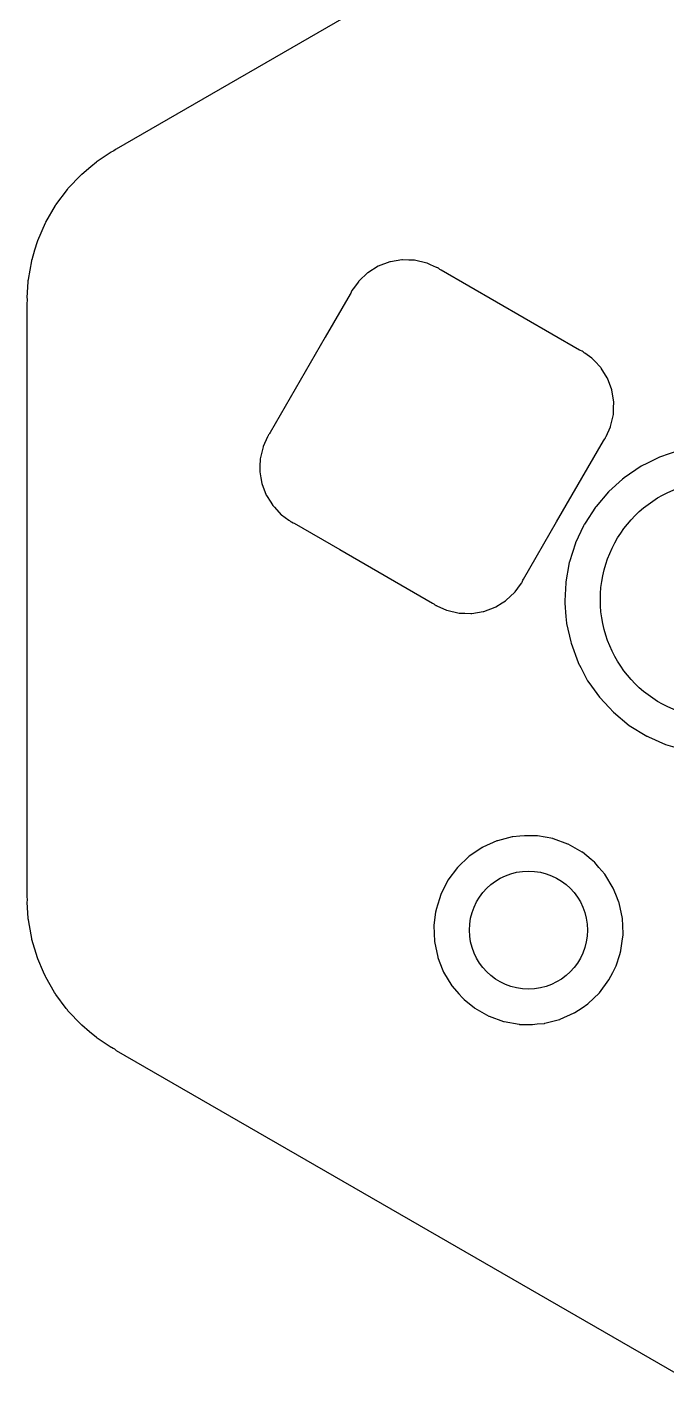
# Model space of a CAD drawing. Extents: x 189 to 319, y -167 to -61.
# Drawn here: x 188.78 to 197.99, y -160.4 to -140.83 of the extents above; entities that cross this region are included whole.
import ezdxf

# ---------------------------------------------------------------- set-up
doc = ezdxf.new("R2010")
doc.units = 0
doc.layers.add('BLACK', color=7, linetype='CONTINUOUS')

msp = doc.modelspace()

# ---------------------------------------------------------------- linework, layer by layer
at = {"layer": 'BLACK', "linetype": 'CONTINUOUS'}
for p, q in [((190.067, -142.583), (197.728, -138.159)), ((189.788, -142.762), (189.989, -142.63)), ((189.989, -142.63), (190.012, -142.618)), ((190.012, -142.618), (190.021, -142.615)), ((190.021, -142.615), (190.028, -142.609)), ((190.028, -142.609), (190.046, -142.596)), ((190.028, -142.609), (190.028, -142.609)), ((190.046, -142.596), (190.06, -142.586)), ((190.06, -142.586), (190.067, -142.583)), ((189.565, -142.948), (189.693, -142.841)), ((189.693, -142.841), (189.776, -142.771)), ((189.776, -142.771), (189.788, -142.762)), ((189.366, -143.158), (189.555, -142.958)), ((189.555, -142.958), (189.565, -142.948)), ((189.192, -143.39), (189.357, -143.169)), ((189.357, -143.169), (189.366, -143.158)), ((189.047, -143.641), (189.184, -143.402)), ((189.184, -143.402), (189.192, -143.39)), ((188.931, -143.906), (189.04, -143.654)), ((189.04, -143.654), (189.047, -143.641)), ((188.848, -144.181), (188.89, -144.042)), ((188.89, -144.042), (188.926, -143.92)), ((188.926, -143.92), (188.931, -143.906)), ((188.796, -144.469), (188.844, -144.198)), ((188.844, -144.198), (188.847, -144.184)), ((188.847, -144.184), (188.848, -144.181)), ((194.004, -144.214), (193.837, -144.277)), ((194.01, -144.213), (194.004, -144.214)), ((194.175, -144.185), (194.01, -144.213)), ((194.01, -144.213), (194.01, -144.213)), ((194.181, -144.184), (194.175, -144.185)), ((194.175, -144.185), (194.175, -144.185)), ((194.187, -144.185), (194.181, -144.184)), ((194.275, -144.188), (194.187, -144.185)), ((194.187, -144.185), (194.187, -144.185)), ((194.36, -144.19), (194.275, -144.188)), ((194.534, -144.231), (194.36, -144.19)), ((194.539, -144.233), (194.534, -144.231)), ((194.591, -144.257), (194.539, -144.233)), ((194.539, -144.233), (194.539, -144.233)), ((193.68, -144.375), (193.559, -144.489)), ((193.685, -144.371), (193.68, -144.375)), ((193.68, -144.375), (193.68, -144.375)), ((193.837, -144.277), (193.685, -144.371)), ((194.677, -144.296), (194.591, -144.257)), ((194.682, -144.298), (194.677, -144.296)), ((194.693, -144.302), (194.682, -144.298)), ((194.697, -144.304), (194.693, -144.302)), ((194.693, -144.302), (194.693, -144.302)), ((194.702, -144.307), (194.697, -144.304)), ((194.704, -144.308), (194.702, -144.307)), ((194.708, -144.31), (194.704, -144.308)), ((194.704, -144.308), (194.704, -144.308)), ((194.712, -144.314), (194.708, -144.31)), ((194.723, -144.323), (194.712, -144.314)), ((194.741, -144.335), (194.723, -144.323)), ((196.734, -145.486), (194.741, -144.335)), ((188.78, -144.727), (188.793, -144.501)), ((188.793, -144.501), (188.794, -144.483)), ((188.794, -144.483), (188.796, -144.469)), ((193.453, -144.633), (193.45, -144.638)), ((193.456, -144.627), (193.453, -144.632)), ((193.453, -144.632), (193.453, -144.632)), ((193.453, -144.632), (193.453, -144.633)), ((193.459, -144.624), (193.456, -144.627)), ((193.471, -144.609), (193.459, -144.624)), ((193.459, -144.624), (193.459, -144.624)), ((193.476, -144.603), (193.471, -144.609)), ((193.549, -144.501), (193.476, -144.603)), ((193.551, -144.498), (193.549, -144.501)), ((193.554, -144.493), (193.551, -144.498)), ((193.551, -144.498), (193.551, -144.498)), ((193.559, -144.489), (193.554, -144.493)), ((193.559, -144.489), (193.559, -144.489)), ((188.778, -144.819), (188.78, -144.798)), ((188.778, -153.361), (188.778, -144.819)), ((188.781, -144.752), (188.78, -144.727)), ((188.78, -144.798), (188.782, -144.783)), ((188.783, -144.765), (188.781, -144.752)), ((188.782, -144.783), (188.783, -144.778)), ((188.783, -144.778), (188.783, -144.765)), ((193.431, -144.68), (193.072, -145.302)), ((193.439, -144.664), (193.431, -144.68)), ((193.45, -144.638), (193.439, -144.664)), ((193.072, -145.302), (192.281, -146.673)), ((196.75, -145.494), (196.734, -145.486)), ((196.776, -145.504), (196.75, -145.494)), ((196.786, -145.51), (196.776, -145.504)), ((196.79, -145.513), (196.786, -145.51)), ((196.804, -145.525), (196.79, -145.513)), ((196.79, -145.513), (196.79, -145.513)), ((196.811, -145.531), (196.804, -145.525)), ((196.915, -145.605), (196.811, -145.531)), ((196.92, -145.609), (196.915, -145.605)), ((196.915, -145.605), (196.915, -145.605)), ((196.974, -145.666), (196.92, -145.609)), ((197.02, -145.715), (196.974, -145.666)), ((197.043, -145.739), (197.02, -145.715)), ((197.046, -145.745), (197.043, -145.739)), ((197.134, -145.886), (197.046, -145.745)), ((197.046, -145.745), (197.046, -145.745)), ((197.137, -145.891), (197.134, -145.886)), ((197.134, -145.886), (197.134, -145.886)), ((197.2, -146.059), (197.137, -145.891)), ((197.201, -146.065), (197.2, -146.059)), ((197.215, -146.148), (197.201, -146.065)), ((197.201, -146.065), (197.201, -146.065)), ((197.229, -146.235), (197.215, -146.148)), ((197.223, -146.414), (197.227, -146.313)), ((197.227, -146.313), (197.229, -146.241)), ((197.229, -146.241), (197.229, -146.235)), ((197.229, -146.241), (197.229, -146.241)), ((197.118, -146.732), (197.18, -146.594)), ((197.18, -146.594), (197.183, -146.588)), ((197.18, -146.594), (197.18, -146.594)), ((197.183, -146.588), (197.223, -146.414)), ((192.241, -146.737), (192.179, -146.874)), ((192.244, -146.732), (192.241, -146.737)), ((192.248, -146.721), (192.244, -146.732)), ((192.25, -146.717), (192.248, -146.721)), ((192.248, -146.721), (192.248, -146.721)), ((192.256, -146.706), (192.25, -146.717)), ((192.264, -146.696), (192.256, -146.706)), ((192.269, -146.69), (192.264, -146.696)), ((192.281, -146.673), (192.269, -146.69)), ((197.079, -146.795), (197.091, -146.778)), ((197.091, -146.778), (197.1, -146.766)), ((197.1, -146.766), (197.103, -146.762)), ((197.1, -146.766), (197.1, -146.766)), ((197.103, -146.762), (197.11, -146.751)), ((197.11, -146.751), (197.112, -146.747)), ((197.112, -146.747), (197.116, -146.737)), ((197.112, -146.747), (197.112, -146.747)), ((197.116, -146.737), (197.118, -146.732)), ((192.176, -146.88), (192.136, -147.054)), ((192.179, -146.874), (192.176, -146.88)), ((192.179, -146.874), (192.179, -146.874)), ((196.406, -147.96), (197.079, -146.795)), ((198.166, -146.934), (197.887, -147.03)), ((192.132, -147.161), (192.13, -147.233)), ((192.136, -147.06), (192.132, -147.161)), ((192.136, -147.054), (192.136, -147.06)), ((197.623, -147.162), (197.378, -147.328)), ((197.713, -147.117), (197.623, -147.162)), ((197.752, -147.098), (197.713, -147.117)), ((197.887, -147.03), (197.752, -147.098)), ((192.13, -147.233), (192.131, -147.239)), ((192.131, -147.239), (192.146, -147.328)), ((192.131, -147.239), (192.131, -147.239)), ((192.146, -147.328), (192.159, -147.409)), ((197.356, -147.348), (197.158, -147.525)), ((197.375, -147.331), (197.356, -147.348)), ((197.378, -147.328), (197.375, -147.331)), ((197.375, -147.331), (197.375, -147.331)), ((192.159, -147.409), (192.222, -147.577)), ((197.155, -147.528), (196.974, -147.741)), ((197.158, -147.525), (197.155, -147.528)), ((197.155, -147.528), (197.155, -147.528)), ((192.222, -147.577), (192.225, -147.582)), ((192.225, -147.582), (192.225, -147.582)), ((192.225, -147.582), (192.286, -147.679)), ((192.286, -147.679), (192.317, -147.729)), ((192.317, -147.729), (192.321, -147.733)), ((192.321, -147.733), (192.321, -147.733)), ((192.321, -147.733), (192.339, -147.753)), ((192.339, -147.753), (192.439, -147.859)), ((196.964, -147.753), (196.815, -147.982)), ((196.966, -147.749), (196.964, -147.753)), ((196.964, -147.753), (196.964, -147.753)), ((196.974, -147.741), (196.966, -147.749)), ((192.439, -147.859), (192.444, -147.863)), ((192.444, -147.863), (192.444, -147.863)), ((192.444, -147.863), (192.548, -147.938)), ((192.548, -147.938), (192.555, -147.943)), ((192.555, -147.943), (192.567, -147.953)), ((192.567, -147.953), (192.573, -147.958)), ((192.573, -147.958), (192.584, -147.964)), ((192.584, -147.964), (192.61, -147.975)), ((195.928, -148.788), (196.406, -147.96)), ((192.61, -147.975), (192.626, -147.982)), ((192.626, -147.982), (193.281, -148.361)), ((196.795, -148.018), (196.678, -148.264)), ((196.803, -148.001), (196.795, -148.018)), ((196.805, -147.997), (196.803, -148.001)), ((196.803, -148.001), (196.803, -148.001)), ((196.815, -147.982), (196.805, -147.997)), ((196.677, -148.268), (196.589, -148.541)), ((196.678, -148.264), (196.677, -148.268)), ((196.677, -148.268), (196.677, -148.268)), ((193.281, -148.361), (194.619, -149.133)), ((196.588, -148.545), (196.583, -148.576)), ((196.589, -148.541), (196.588, -148.545)), ((196.583, -148.576), (196.538, -148.825)), ((195.808, -148.97), (195.883, -148.866)), ((195.883, -148.866), (195.888, -148.859)), ((195.888, -148.859), (195.9, -148.844)), ((195.9, -148.844), (195.903, -148.841)), ((195.9, -148.844), (195.9, -148.844)), ((195.903, -148.841), (195.91, -148.83)), ((195.91, -148.83), (195.92, -148.804)), ((195.92, -148.804), (195.928, -148.788)), ((195.928, -148.788), (195.928, -148.788)), ((196.536, -148.84), (196.524, -149.1)), ((196.538, -148.825), (196.536, -148.836)), ((196.536, -148.836), (196.536, -148.84)), ((196.536, -148.84), (196.536, -148.84)), ((194.619, -149.133), (194.636, -149.145)), ((195.528, -149.188), (195.62, -149.131)), ((195.62, -149.131), (195.669, -149.1)), ((195.669, -149.1), (195.674, -149.097)), ((195.669, -149.1), (195.669, -149.1)), ((195.674, -149.097), (195.805, -148.975)), ((195.805, -148.975), (195.808, -148.97)), ((195.808, -148.97), (195.808, -148.97)), ((196.524, -149.1), (196.523, -149.131)), ((196.523, -149.131), (196.523, -149.135)), ((196.523, -149.135), (196.54, -149.328)), ((196.523, -149.135), (196.523, -149.135)), ((194.636, -149.145), (194.652, -149.158)), ((194.652, -149.158), (194.662, -149.164)), ((194.662, -149.164), (194.667, -149.166)), ((194.667, -149.166), (194.667, -149.166)), ((194.667, -149.166), (194.677, -149.17)), ((194.677, -149.17), (194.682, -149.172)), ((194.682, -149.172), (194.82, -149.235)), ((194.82, -149.235), (194.82, -149.235)), ((194.82, -149.235), (194.826, -149.237)), ((194.826, -149.237), (195, -149.278)), ((195, -149.278), (195.082, -149.281)), ((195.082, -149.281), (195.172, -149.284)), ((195.172, -149.284), (195.172, -149.284)), ((195.172, -149.284), (195.179, -149.284)), ((195.179, -149.284), (195.185, -149.283)), ((195.185, -149.283), (195.349, -149.256)), ((195.185, -149.283), (195.185, -149.283)), ((195.349, -149.256), (195.355, -149.255)), ((195.349, -149.256), (195.349, -149.256)), ((195.355, -149.255), (195.522, -149.192)), ((195.522, -149.192), (195.528, -149.188)), ((195.528, -149.188), (195.528, -149.188)), ((196.54, -149.328), (196.548, -149.425)), ((196.548, -149.425), (196.549, -149.429)), ((196.549, -149.429), (196.549, -149.429)), ((196.549, -149.429), (196.608, -149.691)), ((196.608, -149.691), (196.613, -149.713)), ((196.613, -149.713), (196.715, -149.99)), ((196.715, -149.99), (196.717, -149.994)), ((196.717, -149.994), (196.717, -149.994)), ((196.717, -149.994), (196.753, -150.062)), ((196.753, -150.062), (196.852, -150.252)), ((196.852, -150.252), (196.87, -150.276)), ((196.87, -150.276), (197.021, -150.489)), ((197.021, -150.489), (197.021, -150.489)), ((197.021, -150.489), (197.023, -150.492)), ((197.023, -150.492), (197.026, -150.495)), ((197.026, -150.495), (197.026, -150.495)), ((197.026, -150.495), (197.161, -150.64)), ((197.161, -150.64), (197.225, -150.708)), ((197.225, -150.708), (197.453, -150.896)), ((197.453, -150.896), (197.704, -151.051)), ((197.704, -151.051), (197.708, -151.053)), ((197.708, -151.053), (197.708, -151.053)), ((197.708, -151.053), (197.73, -151.063)), ((197.73, -151.063), (197.973, -151.172)), ((197.973, -151.172), (198.14, -151.222)), ((195.332, -152.658), (195.271, -152.699)), ((195.336, -152.655), (195.332, -152.658)), ((195.332, -152.658), (195.332, -152.658)), ((195.341, -152.653), (195.336, -152.655)), ((195.542, -152.563), (195.341, -152.653)), ((195.547, -152.56), (195.542, -152.563)), ((195.542, -152.563), (195.542, -152.563)), ((195.552, -152.559), (195.547, -152.56)), ((195.765, -152.504), (195.552, -152.559)), ((195.552, -152.559), (195.552, -152.559)), ((195.77, -152.502), (195.765, -152.504)), ((195.765, -152.504), (195.765, -152.504)), ((195.775, -152.502), (195.77, -152.502)), ((195.875, -152.494), (195.775, -152.502)), ((195.775, -152.502), (195.775, -152.502)), ((195.942, -152.488), (195.875, -152.494)), ((196.104, -152.488), (195.942, -152.488)), ((196.106, -152.488), (196.104, -152.488)), ((196.111, -152.488), (196.106, -152.488)), ((196.106, -152.488), (196.106, -152.488)), ((196.128, -152.489), (196.111, -152.488)), ((196.132, -152.49), (196.128, -152.489)), ((196.35, -152.529), (196.132, -152.49)), ((196.132, -152.49), (196.132, -152.49)), ((196.355, -152.53), (196.35, -152.529)), ((196.35, -152.529), (196.35, -152.529)), ((196.36, -152.532), (196.355, -152.53)), ((196.567, -152.607), (196.36, -152.532)), ((196.36, -152.532), (196.36, -152.532)), ((196.572, -152.609), (196.567, -152.607)), ((196.567, -152.607), (196.567, -152.607)), ((196.773, -152.723), (196.572, -152.609)), ((195.145, -152.784), (194.978, -152.943)), ((195.271, -152.699), (195.145, -152.784)), ((196.777, -152.726), (196.773, -152.723)), ((196.902, -152.829), (196.777, -152.726)), ((196.777, -152.726), (196.777, -152.726)), ((196.951, -152.869), (196.902, -152.829)), ((194.978, -152.943), (194.84, -153.128)), ((196.955, -152.873), (196.951, -152.869)), ((197.015, -152.943), (196.955, -152.873)), ((196.955, -152.873), (196.955, -152.873)), ((197.102, -153.043), (197.015, -152.943)), ((197.222, -153.241), (197.102, -153.043)), ((194.838, -153.133), (194.748, -153.311)), ((194.84, -153.128), (194.838, -153.133)), ((197.259, -153.334), (197.222, -153.241)), ((188.779, -153.378), (188.778, -153.361)), ((188.782, -153.399), (188.779, -153.378)), ((188.78, -153.445), (188.782, -153.418)), ((188.783, -153.409), (188.782, -153.399)), ((188.782, -153.418), (188.783, -153.409)), ((188.782, -153.418), (188.782, -153.418)), ((188.782, -153.418), (188.782, -153.418)), ((194.716, -153.397), (194.669, -153.549)), ((194.736, -153.334), (194.716, -153.397)), ((194.748, -153.311), (194.736, -153.334)), ((197.303, -153.447), (197.259, -153.334)), ((188.794, -153.681), (188.78, -153.445)), ((194.663, -153.591), (194.638, -153.776)), ((194.668, -153.554), (194.663, -153.591)), ((194.669, -153.549), (194.668, -153.554)), ((194.669, -153.549), (194.669, -153.549)), ((197.307, -153.455), (197.303, -153.447)), ((197.354, -153.681), (197.307, -153.455)), ((188.794, -153.685), (188.794, -153.681)), ((188.796, -153.699), (188.794, -153.685)), ((188.811, -153.783), (188.796, -153.699)), ((188.844, -153.969), (188.811, -153.783)), ((194.638, -153.776), (194.637, -153.783)), ((194.637, -153.783), (194.646, -154.014)), ((197.358, -153.787), (197.354, -153.681)), ((197.362, -153.903), (197.358, -153.787)), ((188.844, -153.97), (188.844, -153.969)), ((188.847, -153.985), (188.844, -153.97)), ((188.926, -154.248), (188.847, -153.985)), ((194.646, -154.014), (194.693, -154.239)), ((197.332, -154.14), (197.35, -154.008)), ((197.35, -154.008), (197.362, -153.917)), ((197.363, -153.912), (197.362, -153.903)), ((197.362, -153.917), (197.363, -153.912)), ((197.362, -153.917), (197.362, -153.917)), ((197.264, -154.361), (197.314, -154.2)), ((197.314, -154.2), (197.331, -154.145)), ((197.331, -154.145), (197.332, -154.14)), ((197.331, -154.145), (197.331, -154.145)), ((188.931, -154.262), (188.926, -154.248)), ((189.014, -154.454), (188.931, -154.262)), ((194.693, -154.239), (194.695, -154.244)), ((194.695, -154.244), (194.695, -154.244)), ((194.695, -154.244), (194.715, -154.294)), ((194.715, -154.294), (194.778, -154.454)), ((197.214, -154.458), (197.262, -154.365)), ((197.262, -154.365), (197.264, -154.361)), ((197.262, -154.365), (197.262, -154.365)), ((189.04, -154.515), (189.014, -154.454)), ((189.047, -154.528), (189.04, -154.515)), ((189.173, -154.747), (189.047, -154.528)), ((194.778, -154.454), (194.898, -154.651)), ((197.022, -154.751), (197.16, -154.566)), ((197.16, -154.566), (197.214, -154.458)), ((189.184, -154.766), (189.173, -154.747)), ((189.192, -154.778), (189.184, -154.766)), ((189.342, -154.979), (189.192, -154.778)), ((194.898, -154.651), (194.901, -154.655)), ((194.901, -154.655), (194.997, -154.766)), ((194.997, -154.766), (195.049, -154.825)), ((196.855, -154.911), (197.022, -154.751)), ((189.357, -154.999), (189.342, -154.979)), ((189.366, -155.01), (189.357, -154.999)), ((189.555, -155.21), (189.366, -155.01)), ((195.049, -154.825), (195.075, -154.846)), ((195.075, -154.846), (195.223, -154.968)), ((195.223, -154.968), (195.223, -154.968)), ((195.223, -154.968), (195.227, -154.972)), ((195.227, -154.972), (195.428, -155.086)), ((196.668, -155.036), (196.772, -154.967)), ((196.772, -154.967), (196.855, -154.911)), ((195.428, -155.086), (195.433, -155.088)), ((195.433, -155.088), (195.433, -155.088)), ((195.433, -155.088), (195.64, -155.163)), ((195.64, -155.163), (195.64, -155.163)), ((195.64, -155.163), (195.645, -155.164)), ((195.645, -155.164), (195.65, -155.165)), ((195.65, -155.165), (195.65, -155.165)), ((195.65, -155.165), (195.868, -155.205)), ((195.868, -155.205), (195.868, -155.205)), ((195.868, -155.205), (195.872, -155.206)), ((196.058, -155.207), (196.125, -155.201)), ((196.125, -155.201), (196.225, -155.193)), ((196.225, -155.193), (196.225, -155.192)), ((196.225, -155.192), (196.23, -155.192)), ((196.23, -155.192), (196.235, -155.191)), ((196.235, -155.191), (196.448, -155.135)), ((196.235, -155.191), (196.235, -155.191)), ((196.448, -155.135), (196.453, -155.134)), ((196.448, -155.135), (196.448, -155.135)), ((196.453, -155.134), (196.458, -155.132)), ((196.458, -155.132), (196.659, -155.042)), ((196.458, -155.132), (196.458, -155.132)), ((196.659, -155.042), (196.664, -155.039)), ((196.664, -155.039), (196.668, -155.036)), ((196.668, -155.036), (196.668, -155.036)), ((189.565, -155.22), (189.555, -155.21)), ((189.678, -155.314), (189.565, -155.22)), ((189.776, -155.397), (189.678, -155.314)), ((189.788, -155.406), (189.776, -155.397)), ((195.872, -155.206), (195.889, -155.206)), ((195.889, -155.206), (195.894, -155.207)), ((195.894, -155.207), (195.894, -155.207)), ((195.894, -155.207), (195.896, -155.207)), ((195.896, -155.207), (196.058, -155.207)), ((189.989, -155.538), (189.788, -155.406)), ((189.995, -155.542), (189.989, -155.538)), ((190.016, -155.553), (189.995, -155.542)), ((190.032, -155.56), (190.016, -155.553)), ((190.039, -155.565), (190.032, -155.56)), ((190.051, -155.575), (190.039, -155.565)), ((190.039, -155.565), (190.039, -155.565)), ((190.067, -155.586), (190.051, -155.575)), ((194.84, -158.341), (190.067, -155.586)), ((198.411, -160.403), (194.84, -158.341))]:
    msp.add_line(p, q, dxfattribs=at)
at = {"layer": 'BLACK'}
for centre, radius in [((198.75, -149.084), 1.7145), ((196, -153.847), 0.8509)]:
    msp.add_circle(centre, radius, dxfattribs=at)

doc.saveas('drawing.dxf')
